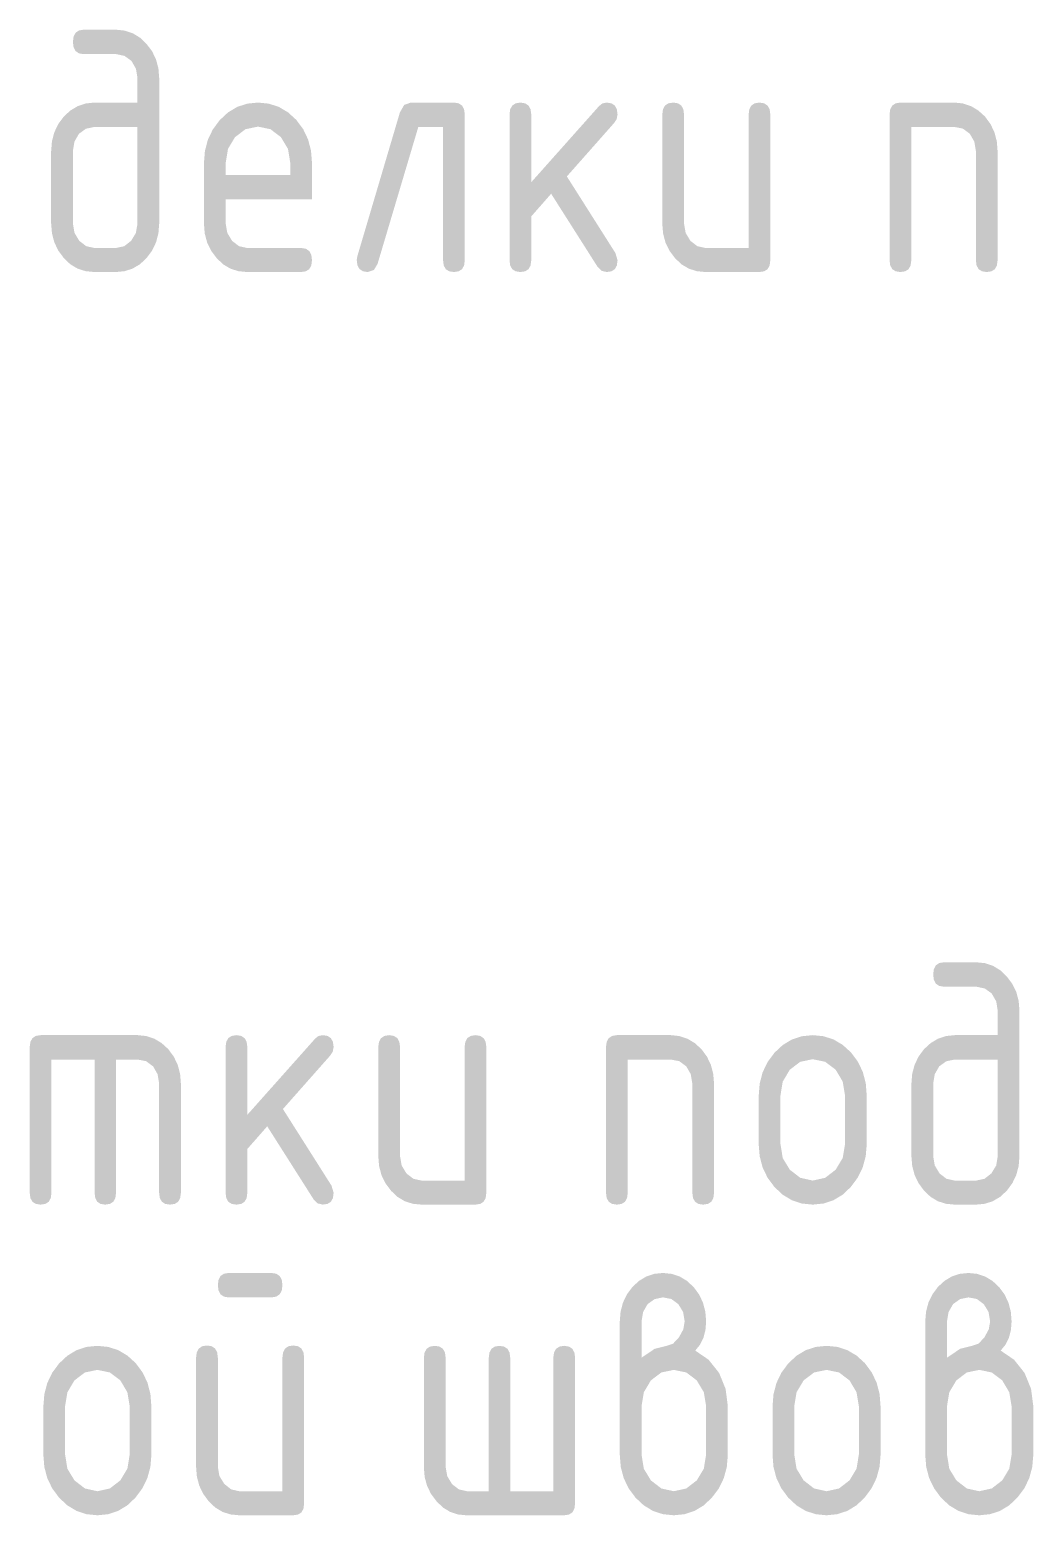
# Model space of a CAD drawing. Header units: millimetres. Extents: x 0 to 1189, y 0 to 841.
# Drawn here: x 1032.98 to 1045.52, y 101.39 to 119.95 of the extents above; entities that cross this region are included whole.
import ezdxf

# ---------------------------------------------------------------- set-up
doc = ezdxf.new("R2010")
doc.units = ezdxf.units.MM

msp = doc.modelspace()

# ---------------------------------------------------------------- hatches: boundary and pattern name
h = msp.add_hatch(color=7)
h.paths.add_polyline_path([(1034.593679, 119.341065), (1034.593679, 117.524811), (1034.583765, 117.402648), (1034.55406, 117.289993), (1034.504614, 117.186847), (1034.43548, 117.093209), (1034.352014, 117.016082), (1034.260538, 116.961951), (1034.161311, 116.930041), (1034.05459, 116.919577), (1033.783392, 116.919577), (1033.674424, 116.930041), (1033.574344, 116.961951), (1033.483566, 117.016082), (1033.402502, 117.093209), (1033.333049, 117.186847), (1033.28344, 117.289993), (1033.253674, 117.402648), (1033.243752, 117.524811), (1033.243752, 118.431009), (1033.253674, 118.553172), (1033.28344, 118.665827), (1033.333049, 118.768973), (1033.402502, 118.86261), (1033.485193, 118.937877), (1033.575791, 118.992215), (1033.674966, 119.025159), (1033.783392, 119.036243), (1034.322481, 119.036243), (1034.322481, 119.341065), (1034.303119, 119.458612), (1034.246964, 119.557142), (1034.159252, 119.619773), (1034.05459, 119.641478), (1033.647242, 119.641478), (1033.590148, 119.650995), (1033.548919, 119.67958), (1033.523916, 119.727286), (1033.515502, 119.794164), (1033.523916, 119.860723), (1033.548919, 119.908266), (1033.590148, 119.936791), (1033.647242, 119.9463), (1034.05459, 119.9463), (1034.163481, 119.935232), (1034.263432, 119.901996), (1034.354184, 119.846538), (1034.43548, 119.768808), (1034.504614, 119.677401), (1034.55406, 119.575401), (1034.583765, 119.463168)])
h.paths.add_polyline_path([(1034.322481, 117.524811), (1034.322481, 118.731421), (1033.783392, 118.731421), (1033.678523, 118.709648), (1033.591018, 118.646534), (1033.534863, 118.54828), (1033.515502, 118.431009), (1033.515502, 117.524811), (1033.535345, 117.409194), (1033.594877, 117.309286), (1033.6819, 117.242313), (1033.783392, 117.219989), (1034.05459, 117.219989), (1034.157254, 117.242313), (1034.242555, 117.309286), (1034.302568, 117.40754)])
h = msp.add_hatch(color=7)
h.paths.add_polyline_path([(1035.827929, 118.735831), (1035.672004, 118.703516), (1035.541297, 118.604642), (1035.453102, 118.457743), (1035.424439, 118.282732), (1035.424439, 118.130045), (1036.231418, 118.130045), (1036.231418, 118.282732), (1036.202548, 118.457743), (1036.114561, 118.604642), (1035.983854, 118.703516)])
h.paths.add_polyline_path([(1035.424439, 117.825774), (1035.424439, 117.524811), (1035.444283, 117.409194), (1035.503814, 117.309286), (1035.590837, 117.242313), (1035.69233, 117.219989), (1036.366466, 117.219989), (1036.426109, 117.21048), (1036.468648, 117.181955), (1036.494133, 117.134413), (1036.502616, 117.067853), (1036.494133, 117.001665), (1036.468648, 116.955474), (1036.426109, 116.928405), (1036.366466, 116.919577), (1035.69233, 116.919577), (1035.583361, 116.930041), (1035.483281, 116.961951), (1035.392503, 117.016082), (1035.31144, 117.093209), (1035.241987, 117.186227), (1035.192378, 117.28834), (1035.162612, 117.400787), (1035.15269, 117.524811), (1035.15269, 118.278322), (1035.164834, 118.430828), (1035.201473, 118.571086), (1035.262916, 118.699459), (1035.349474, 118.816308), (1035.453068, 118.912995), (1035.567204, 118.981673), (1035.692089, 119.022652), (1035.827929, 119.036243), (1035.963691, 119.022713), (1036.088447, 118.982155), (1036.202557, 118.914623), (1036.306384, 118.820167), (1036.392856, 118.703636), (1036.454109, 118.575427), (1036.490558, 118.435229), (1036.502616, 118.282732), (1036.502616, 117.825774)])
h = msp.add_hatch(color=7)
h.dxf.hatch_style = 2
h.paths.add_polyline_path([(1037.736866, 119.036243), (1038.275404, 119.036243), (1038.335047, 119.026795), (1038.377585, 118.998692), (1038.40307, 118.952295), (1038.411554, 118.887966), (1038.411554, 117.067853), (1038.40307, 117.001665), (1038.377585, 116.955474), (1038.335047, 116.928405), (1038.275404, 116.919577), (1038.216398, 116.928405), (1038.174187, 116.955474), (1038.148822, 117.001665), (1038.140356, 117.067853), (1038.140356, 118.731421), (1037.831124, 118.731421), (1037.321801, 117.021), (1037.276739, 116.944864), (1037.197778, 116.919577), (1037.138135, 116.929085), (1037.095596, 116.95761), (1037.070111, 117.005153), (1037.061628, 117.071712), (1037.069896, 117.118565), (1037.601267, 118.913322), (1037.654598, 119.006615)])
h = msp.add_hatch(color=7)
h.dxf.hatch_style = 2
h.paths.add_polyline_path([(1039.242315, 118.0413), (1040.090635, 118.9938), (1040.1317, 119.026184), (1040.184341, 119.036243), (1040.243985, 119.026795), (1040.286523, 118.998692), (1040.312008, 118.952295), (1040.320492, 118.887966), (1040.309674, 118.830295), (1040.278599, 118.782133), (1039.687145, 118.113509), (1040.294033, 117.156599), (1040.320492, 117.067853), (1040.312008, 117.001665), (1040.286523, 116.955474), (1040.243985, 116.928405), (1040.184341, 116.919577), (1040.119643, 116.935355), (1040.071893, 116.982966), (1039.490913, 117.897432), (1039.242315, 117.614108), (1039.242315, 117.067853), (1039.23384, 117.001665), (1039.208415, 116.955474), (1039.16604, 116.928405), (1039.106716, 116.919577), (1039.047072, 116.928405), (1039.004534, 116.955474), (1038.979049, 117.001665), (1038.970565, 117.067853), (1038.970565, 118.887966), (1038.979049, 118.952295), (1039.004534, 118.998692), (1039.047072, 119.026795), (1039.106716, 119.036243), (1039.16604, 119.026795), (1039.208415, 118.998692), (1039.23384, 118.952295), (1039.242315, 118.887966)])
h = msp.add_hatch(color=7)
h.dxf.hatch_style = 2
h.paths.add_polyline_path([(1042.229429, 118.887966), (1042.229429, 117.067853), (1042.220946, 117.001665), (1042.195461, 116.955474), (1042.152922, 116.928405), (1042.093279, 116.919577), (1041.419143, 116.919577), (1041.310174, 116.930041), (1041.210094, 116.961951), (1041.119316, 117.016082), (1041.038253, 117.093209), (1040.9688, 117.186227), (1040.919191, 117.28834), (1040.889425, 117.400787), (1040.879503, 117.524811), (1040.879503, 118.887966), (1040.887987, 118.952295), (1040.913472, 118.998692), (1040.95601, 119.026795), (1041.015653, 119.036243), (1041.074978, 119.026795), (1041.117352, 118.998692), (1041.142777, 118.952295), (1041.151252, 118.887966), (1041.151252, 117.524811), (1041.171096, 117.409194), (1041.230627, 117.309286), (1041.31765, 117.242313), (1041.419143, 117.219989), (1041.958231, 117.219989), (1041.958231, 118.887966), (1041.966698, 118.952295), (1041.992062, 118.998692), (1042.034273, 119.026795), (1042.093279, 119.036243), (1042.152922, 119.026795), (1042.195461, 118.998692), (1042.220946, 118.952295)])
h = msp.add_hatch(color=7)
h.dxf.hatch_style = 2
h.paths.add_polyline_path([(1043.719053, 117.067853), (1043.719053, 118.887966), (1043.727537, 118.952295), (1043.753022, 118.998692), (1043.79556, 119.026795), (1043.855204, 119.036243), (1044.529891, 119.036243), (1044.636611, 119.025159), (1044.735839, 118.992215), (1044.827315, 118.937877), (1044.910781, 118.86261), (1044.979915, 118.768973), (1045.029361, 118.665827), (1045.059066, 118.553172), (1045.06898, 118.431009), (1045.06898, 117.067853), (1045.060496, 117.001665), (1045.035011, 116.955474), (1044.992473, 116.928405), (1044.932829, 116.919577), (1044.873824, 116.928405), (1044.831612, 116.955474), (1044.806248, 117.001665), (1044.797782, 117.067853), (1044.797782, 118.431009), (1044.77842, 118.54828), (1044.722265, 118.646534), (1044.634553, 118.711302), (1044.529891, 118.731421), (1043.990802, 118.731421), (1043.990802, 117.067853), (1043.982328, 117.001665), (1043.956903, 116.955474), (1043.914528, 116.928405), (1043.855204, 116.919577), (1043.79556, 116.928405), (1043.753022, 116.955474), (1043.727537, 117.001665)])
h = msp.add_hatch(color=7)
h.paths.add_polyline_path([(1045.342201, 107.692318), (1045.342201, 105.876064), (1045.332288, 105.7539), (1045.302583, 105.641246), (1045.253137, 105.5381), (1045.184003, 105.444462), (1045.100537, 105.367335), (1045.009061, 105.313204), (1044.909833, 105.281294), (1044.803113, 105.270829), (1044.531915, 105.270829), (1044.422947, 105.281294), (1044.322867, 105.313204), (1044.232088, 105.367335), (1044.151025, 105.444462), (1044.081572, 105.5381), (1044.031963, 105.641246), (1044.002197, 105.7539), (1043.992275, 105.876064), (1043.992275, 106.782261), (1044.002197, 106.904425), (1044.031963, 107.017079), (1044.081572, 107.120225), (1044.151025, 107.213863), (1044.233716, 107.28913), (1044.324313, 107.343468), (1044.423489, 107.376411), (1044.531915, 107.387496), (1045.071003, 107.387496), (1045.071003, 107.692318), (1045.051642, 107.809865), (1044.995487, 107.908394), (1044.907775, 107.971026), (1044.803113, 107.99273), (1044.395765, 107.99273), (1044.338671, 108.002247), (1044.297442, 108.030833), (1044.272439, 108.078539), (1044.264024, 108.145417), (1044.272439, 108.211976), (1044.297442, 108.259518), (1044.338671, 108.288044), (1044.395765, 108.297552), (1044.803113, 108.297552), (1044.912004, 108.286485), (1045.011955, 108.253248), (1045.102707, 108.197791), (1045.184003, 108.120061), (1045.253137, 108.028654), (1045.302583, 107.926653), (1045.332288, 107.814421)])
h.paths.add_polyline_path([(1045.071003, 105.876064), (1045.071003, 107.082674), (1044.531915, 107.082674), (1044.427046, 107.060901), (1044.339541, 106.997787), (1044.283386, 106.899533), (1044.264024, 106.782261), (1044.264024, 105.876064), (1044.283868, 105.760446), (1044.343399, 105.660538), (1044.430422, 105.593566), (1044.531915, 105.571242), (1044.803113, 105.571242), (1044.905777, 105.593566), (1044.991077, 105.660538), (1045.051091, 105.758793)])
h = msp.add_hatch(color=7)
h.dxf.hatch_style = 2
h.paths.add_polyline_path([(1033.111766, 107.387496), (1034.325542, 107.387496), (1034.433882, 107.376411), (1034.532868, 107.343468), (1034.623276, 107.28913), (1034.705881, 107.213863), (1034.775334, 107.120225), (1034.824943, 107.017079), (1034.854709, 106.904425), (1034.864631, 106.782261), (1034.864631, 105.419106), (1034.856147, 105.352917), (1034.830662, 105.306727), (1034.788124, 105.279657), (1034.728481, 105.270829), (1034.669156, 105.279657), (1034.626782, 105.306727), (1034.601357, 105.352917), (1034.592882, 105.419106), (1034.592882, 106.782261), (1034.57352, 106.899533), (1034.517365, 106.997787), (1034.429929, 107.062554), (1034.325542, 107.082674), (1034.054345, 107.082674), (1034.054345, 105.419106), (1034.045861, 105.352917), (1034.020376, 105.306727), (1033.977838, 105.279657), (1033.918194, 105.270829), (1033.8611, 105.279657), (1033.819871, 105.306727), (1033.794869, 105.352917), (1033.786454, 105.419106), (1033.786454, 107.082674), (1033.247365, 107.082674), (1033.247365, 105.419106), (1033.23889, 105.352917), (1033.213466, 105.306727), (1033.171091, 105.279657), (1033.111766, 105.270829), (1033.052123, 105.279657), (1033.009585, 105.306727), (1032.9841, 105.352917), (1032.975616, 105.419106), (1032.975616, 107.239219), (1032.9841, 107.303547), (1033.009585, 107.349944), (1033.052123, 107.378048)])
h = msp.add_hatch(color=7)
h.dxf.hatch_style = 2
h.paths.add_polyline_path([(1035.694781, 106.392552), (1036.543101, 107.345052), (1036.584166, 107.377436), (1036.636808, 107.387496), (1036.696451, 107.378048), (1036.738989, 107.349944), (1036.764474, 107.303547), (1036.772958, 107.239219), (1036.76214, 107.181548), (1036.731065, 107.133386), (1036.139611, 106.464761), (1036.746499, 105.507852), (1036.772958, 105.419106), (1036.764474, 105.352917), (1036.738989, 105.306727), (1036.696451, 105.279657), (1036.636808, 105.270829), (1036.572109, 105.286608), (1036.52436, 105.334219), (1035.943379, 106.248685), (1035.694781, 105.96536), (1035.694781, 105.419106), (1035.686306, 105.352917), (1035.660881, 105.306727), (1035.618506, 105.279657), (1035.559182, 105.270829), (1035.499538, 105.279657), (1035.457, 105.306727), (1035.431515, 105.352917), (1035.423031, 105.419106), (1035.423031, 107.239219), (1035.431515, 107.303547), (1035.457, 107.349944), (1035.499538, 107.378048), (1035.559182, 107.387496), (1035.618506, 107.378048), (1035.660881, 107.349944), (1035.686306, 107.303547), (1035.694781, 107.239219)])
h = msp.add_hatch(color=7)
h.dxf.hatch_style = 2
h.paths.add_polyline_path([(1038.681046, 107.239219), (1038.681046, 105.419106), (1038.672562, 105.352917), (1038.647077, 105.306727), (1038.604539, 105.279657), (1038.544896, 105.270829), (1037.87076, 105.270829), (1037.761791, 105.281294), (1037.661711, 105.313204), (1037.570933, 105.367335), (1037.48987, 105.444462), (1037.420417, 105.53748), (1037.370807, 105.639592), (1037.341042, 105.75204), (1037.33112, 105.876064), (1037.33112, 107.239219), (1037.339603, 107.303547), (1037.365088, 107.349944), (1037.407627, 107.378048), (1037.46727, 107.387496), (1037.526595, 107.378048), (1037.568969, 107.349944), (1037.594394, 107.303547), (1037.602869, 107.239219), (1037.602869, 105.876064), (1037.622713, 105.760446), (1037.682244, 105.660538), (1037.769267, 105.593566), (1037.87076, 105.571242), (1038.409848, 105.571242), (1038.409848, 107.239219), (1038.418314, 107.303547), (1038.443679, 107.349944), (1038.48589, 107.378048), (1038.544896, 107.387496), (1038.604539, 107.378048), (1038.647077, 107.349944), (1038.672562, 107.303547)])
h = msp.add_hatch(color=7)
h.dxf.hatch_style = 2
h.paths.add_polyline_path([(1040.176098, 105.419106), (1040.176098, 107.239219), (1040.184582, 107.303547), (1040.210067, 107.349944), (1040.252605, 107.378048), (1040.312249, 107.387496), (1040.986936, 107.387496), (1041.093657, 107.376411), (1041.192884, 107.343468), (1041.28436, 107.28913), (1041.367826, 107.213863), (1041.43696, 107.120225), (1041.486406, 107.017079), (1041.516111, 106.904425), (1041.526025, 106.782261), (1041.526025, 105.419106), (1041.517541, 105.352917), (1041.492056, 105.306727), (1041.449518, 105.279657), (1041.389875, 105.270829), (1041.330869, 105.279657), (1041.288658, 105.306727), (1041.263293, 105.352917), (1041.254827, 105.419106), (1041.254827, 106.782261), (1041.235465, 106.899533), (1041.17931, 106.997787), (1041.091598, 107.062554), (1040.986936, 107.082674), (1040.447848, 107.082674), (1040.447848, 105.419106), (1040.439373, 105.352917), (1040.413948, 105.306727), (1040.371573, 105.279657), (1040.312249, 105.270829), (1040.252605, 105.279657), (1040.210067, 105.306727), (1040.184582, 105.352917)])
h = msp.add_hatch(color=7)
h.paths.add_polyline_path([(1042.084187, 106.02434), (1042.084187, 106.629575), (1042.096331, 106.782081), (1042.132969, 106.922339), (1042.194413, 107.050712), (1042.280971, 107.167561), (1042.384565, 107.264248), (1042.498701, 107.332926), (1042.623585, 107.373905), (1042.759426, 107.387496), (1042.895188, 107.373965), (1043.019944, 107.333408), (1043.134054, 107.265875), (1043.23788, 107.171419), (1043.324352, 107.05482), (1043.385606, 106.926129), (1043.422055, 106.784621), (1043.434113, 106.629575), (1043.434113, 106.02434), (1043.421383, 105.874384), (1043.383539, 105.735435), (1043.321097, 105.607544), (1043.234573, 105.490764), (1043.132116, 105.394077), (1043.018083, 105.325399), (1042.893509, 105.28442), (1042.759426, 105.270829), (1042.623585, 105.28442), (1042.498701, 105.325399), (1042.384565, 105.394077), (1042.280971, 105.490764), (1042.194413, 105.607544), (1042.132969, 105.735435), (1042.096331, 105.874384)])
h.paths.add_polyline_path([(1043.162915, 106.02875), (1043.162915, 106.633985), (1043.134045, 106.807548), (1043.046058, 106.955894), (1042.915351, 107.054769), (1042.759426, 107.087084), (1042.603501, 107.054769), (1042.472794, 106.955894), (1042.384599, 106.807548), (1042.355936, 106.633985), (1042.355936, 106.02875), (1042.384599, 105.851879), (1042.472794, 105.70684), (1042.603501, 105.605761), (1042.759426, 105.571242), (1042.915351, 105.605761), (1043.046058, 105.70684), (1043.134045, 105.853326)])
h = msp.add_hatch(color=7)
h.paths.add_polyline_path([(1036.40451, 103.358655), (1036.40451, 101.538542), (1036.396026, 101.472353), (1036.370541, 101.426163), (1036.328003, 101.399093), (1036.26836, 101.390265), (1035.594224, 101.390265), (1035.485255, 101.40073), (1035.385175, 101.43264), (1035.294397, 101.486771), (1035.213334, 101.563898), (1035.143881, 101.657536), (1035.094271, 101.760682), (1035.064506, 101.873337), (1035.054584, 101.9955), (1035.054584, 103.358655), (1035.063067, 103.425533), (1035.088552, 103.473239), (1035.131091, 103.501825), (1035.190734, 103.511342), (1035.250059, 103.501825), (1035.292433, 103.473239), (1035.317858, 103.425533), (1035.326333, 103.358655), (1035.326333, 101.9955), (1035.346177, 101.880365), (1035.405708, 101.783833), (1035.492731, 101.713484), (1035.594224, 101.690678), (1036.133312, 101.690678), (1036.133312, 103.358655), (1036.141778, 103.425533), (1036.167143, 103.473239), (1036.209354, 103.501825), (1036.26836, 103.511342), (1036.328003, 103.501825), (1036.370541, 103.473239), (1036.396026, 103.425533)])
h.paths.add_polyline_path([(1035.997162, 104.112166), (1035.458073, 104.112166), (1035.40098, 104.121683), (1035.35975, 104.150269), (1035.334748, 104.197975), (1035.326333, 104.264853), (1035.334748, 104.331412), (1035.35975, 104.378954), (1035.40098, 104.40748), (1035.458073, 104.416988), (1035.997162, 104.416988), (1036.056805, 104.40748), (1036.099343, 104.378954), (1036.124829, 104.331412), (1036.133312, 104.264853), (1036.124829, 104.197975), (1036.099343, 104.150269), (1036.056805, 104.121683)])
h = msp.add_hatch(color=7)
h.paths.add_polyline_path([(1040.620262, 103.358655), (1040.783835, 103.46938), (1040.933352, 103.506932), (1041.014656, 103.534424), (1041.087692, 103.612765), (1041.141918, 103.71226), (1041.15935, 103.811754), (1041.139506, 103.929301), (1041.079975, 104.02783), (1040.992539, 104.092116), (1040.888152, 104.112166), (1040.783284, 104.090462), (1040.695778, 104.02783), (1040.639623, 103.929301), (1040.620262, 103.811754)])
h.paths.add_polyline_path([(1041.291091, 103.447401), (1041.458384, 103.333368), (1041.589298, 103.168486), (1041.67074, 102.968808), (1041.698439, 102.753421), (1041.698439, 102.143777), (1041.685709, 101.9932), (1041.647865, 101.853217), (1041.585422, 101.72512), (1041.498899, 101.6102), (1041.396442, 101.513514), (1041.282409, 101.444836), (1041.157834, 101.403856), (1041.023751, 101.390265), (1040.887911, 101.403856), (1040.763026, 101.444836), (1040.64889, 101.513514), (1040.545296, 101.6102), (1040.458738, 101.72698), (1040.397295, 101.854871), (1040.360656, 101.99382), (1040.348512, 102.143777), (1040.348512, 103.811754), (1040.358434, 103.933917), (1040.3882, 104.046572), (1040.437809, 104.149718), (1040.507262, 104.243356), (1040.589953, 104.318855), (1040.680551, 104.373167), (1040.779726, 104.405981), (1040.888152, 104.416988), (1040.996862, 104.405921), (1041.097201, 104.372684), (1041.189064, 104.317227), (1041.272349, 104.239497), (1041.339572, 104.14809), (1041.388036, 104.046089), (1041.417379, 103.933857), (1041.427241, 103.811754), (1041.418757, 103.702966), (1041.393272, 103.605806), (1041.350734, 103.520531)])
h.paths.add_polyline_path([(1041.427241, 102.148186), (1041.427241, 102.753421), (1041.398371, 102.926985), (1041.310383, 103.07533), (1041.179676, 103.174205), (1041.023751, 103.20652), (1040.867826, 103.174205), (1040.737119, 103.07533), (1040.648925, 102.926985), (1040.620262, 102.753421), (1040.620262, 102.148186), (1040.648925, 101.971315), (1040.737119, 101.826277), (1040.867826, 101.725197), (1041.023751, 101.690678), (1041.179676, 101.725197), (1041.310383, 101.826277), (1041.398371, 101.972762)])
h = msp.add_hatch(color=7)
h.paths.add_polyline_path([(1044.436926, 103.358655), (1044.600499, 103.46938), (1044.750016, 103.506932), (1044.831321, 103.534424), (1044.904357, 103.612765), (1044.958583, 103.71226), (1044.976015, 103.811754), (1044.956171, 103.929301), (1044.89664, 104.02783), (1044.809203, 104.092116), (1044.704817, 104.112166), (1044.599948, 104.090462), (1044.512443, 104.02783), (1044.456288, 103.929301), (1044.436926, 103.811754)])
h.paths.add_polyline_path([(1045.107755, 103.447401), (1045.275049, 103.333368), (1045.405963, 103.168486), (1045.487405, 102.968808), (1045.515103, 102.753421), (1045.515103, 102.143777), (1045.502374, 101.9932), (1045.464529, 101.853217), (1045.402087, 101.72512), (1045.315563, 101.6102), (1045.213106, 101.513514), (1045.099074, 101.444836), (1044.974499, 101.403856), (1044.840416, 101.390265), (1044.704576, 101.403856), (1044.579691, 101.444836), (1044.465555, 101.513514), (1044.361961, 101.6102), (1044.275403, 101.72698), (1044.21396, 101.854871), (1044.177321, 101.99382), (1044.165177, 102.143777), (1044.165177, 103.811754), (1044.175099, 103.933917), (1044.204865, 104.046572), (1044.254474, 104.149718), (1044.323927, 104.243356), (1044.406618, 104.318855), (1044.497215, 104.373167), (1044.596391, 104.405981), (1044.704817, 104.416988), (1044.813527, 104.405921), (1044.913865, 104.372684), (1045.005729, 104.317227), (1045.089014, 104.239497), (1045.156236, 104.14809), (1045.2047, 104.046089), (1045.234044, 103.933857), (1045.243905, 103.811754), (1045.235422, 103.702966), (1045.209937, 103.605806), (1045.167398, 103.520531)])
h.paths.add_polyline_path([(1045.243905, 102.148186), (1045.243905, 102.753421), (1045.215035, 102.926985), (1045.127048, 103.07533), (1044.996341, 103.174205), (1044.840416, 103.20652), (1044.684491, 103.174205), (1044.553784, 103.07533), (1044.465589, 102.926985), (1044.436926, 102.753421), (1044.436926, 102.148186), (1044.465589, 101.971315), (1044.553784, 101.826277), (1044.684491, 101.725197), (1044.840416, 101.690678), (1044.996341, 101.725197), (1045.127048, 101.826277), (1045.215035, 101.972762)])
h = msp.add_hatch(color=7)
h.paths.add_polyline_path([(1033.146252, 102.143777), (1033.146252, 102.749011), (1033.158396, 102.901517), (1033.195034, 103.041775), (1033.256477, 103.170148), (1033.343035, 103.286997), (1033.446629, 103.383684), (1033.560765, 103.452362), (1033.68565, 103.493341), (1033.82149, 103.506932), (1033.957253, 103.493401), (1034.082008, 103.452844), (1034.196119, 103.385311), (1034.299945, 103.290856), (1034.386417, 103.174256), (1034.447671, 103.045565), (1034.48412, 102.904057), (1034.496178, 102.749011), (1034.496178, 102.143777), (1034.483448, 101.99382), (1034.445604, 101.854871), (1034.383161, 101.72698), (1034.296638, 101.6102), (1034.194181, 101.513514), (1034.080148, 101.444836), (1033.955573, 101.403856), (1033.82149, 101.390265), (1033.68565, 101.403856), (1033.560765, 101.444836), (1033.446629, 101.513514), (1033.343035, 101.6102), (1033.256477, 101.72698), (1033.195034, 101.854871), (1033.158396, 101.99382)])
h.paths.add_polyline_path([(1034.22498, 102.148186), (1034.22498, 102.753421), (1034.19611, 102.926985), (1034.108122, 103.07533), (1033.977415, 103.174205), (1033.82149, 103.20652), (1033.665565, 103.174205), (1033.534858, 103.07533), (1033.446664, 102.926985), (1033.418001, 102.753421), (1033.418001, 102.148186), (1033.446664, 101.971315), (1033.534858, 101.826277), (1033.665565, 101.725197), (1033.82149, 101.690678), (1033.977415, 101.725197), (1034.108122, 101.826277), (1034.19611, 101.972762)])
h = msp.add_hatch(color=7)
h.dxf.hatch_style = 2
h.paths.add_polyline_path([(1039.653718, 101.390265), (1038.428918, 101.390265), (1038.325013, 101.40073), (1038.228551, 101.43264), (1038.139943, 101.486771), (1038.059603, 101.563898), (1037.99015, 101.656718), (1037.940541, 101.757444), (1037.910775, 101.866128), (1037.900853, 101.982822), (1037.900853, 103.358655), (1037.909337, 103.422984), (1037.934822, 103.46938), (1037.97736, 103.497484), (1038.037003, 103.506932), (1038.096328, 103.497484), (1038.138703, 103.46938), (1038.164128, 103.422984), (1038.172602, 103.358655), (1038.172602, 101.9955), (1038.192446, 101.879882), (1038.251977, 101.779974), (1038.339001, 101.713002), (1038.440493, 101.690678), (1038.711691, 101.690678), (1038.711691, 103.358655), (1038.720106, 103.422984), (1038.745108, 103.46938), (1038.786338, 103.497484), (1038.843431, 103.506932), (1038.903075, 103.497484), (1038.945613, 103.46938), (1038.971098, 103.422984), (1038.979582, 103.358655), (1038.979582, 101.690678), (1039.518119, 101.690678), (1039.518119, 103.358655), (1039.526594, 103.422984), (1039.552019, 103.46938), (1039.594393, 103.497484), (1039.653718, 103.506932), (1039.713361, 103.497484), (1039.755899, 103.46938), (1039.781385, 103.422984), (1039.789868, 103.358655), (1039.789868, 101.538542), (1039.781385, 101.472353), (1039.755899, 101.426163), (1039.713361, 101.399093)])
h = msp.add_hatch(color=7)
h.paths.add_polyline_path([(1042.256845, 102.143777), (1042.256845, 102.749011), (1042.268989, 102.901517), (1042.305627, 103.041775), (1042.367071, 103.170148), (1042.453629, 103.286997), (1042.557223, 103.383684), (1042.671359, 103.452362), (1042.796243, 103.493341), (1042.932083, 103.506932), (1043.067846, 103.493401), (1043.192602, 103.452844), (1043.306712, 103.385311), (1043.410538, 103.290856), (1043.49701, 103.174256), (1043.558264, 103.045565), (1043.594713, 102.904057), (1043.606771, 102.749011), (1043.606771, 102.143777), (1043.594041, 101.99382), (1043.556197, 101.854871), (1043.493755, 101.72698), (1043.407231, 101.6102), (1043.304774, 101.513514), (1043.190741, 101.444836), (1043.066167, 101.403856), (1042.932083, 101.390265), (1042.796243, 101.403856), (1042.671359, 101.444836), (1042.557223, 101.513514), (1042.453629, 101.6102), (1042.367071, 101.72698), (1042.305627, 101.854871), (1042.268989, 101.99382)])
h.paths.add_polyline_path([(1043.335573, 102.148186), (1043.335573, 102.753421), (1043.306703, 102.926985), (1043.218715, 103.07533), (1043.088009, 103.174205), (1042.932083, 103.20652), (1042.776158, 103.174205), (1042.645452, 103.07533), (1042.557257, 102.926985), (1042.528594, 102.753421), (1042.528594, 102.148186), (1042.557257, 101.971315), (1042.645452, 101.826277), (1042.776158, 101.725197), (1042.932083, 101.690678), (1043.088009, 101.725197), (1043.218715, 101.826277), (1043.306703, 101.972762)])

doc.saveas('drawing.dxf')
